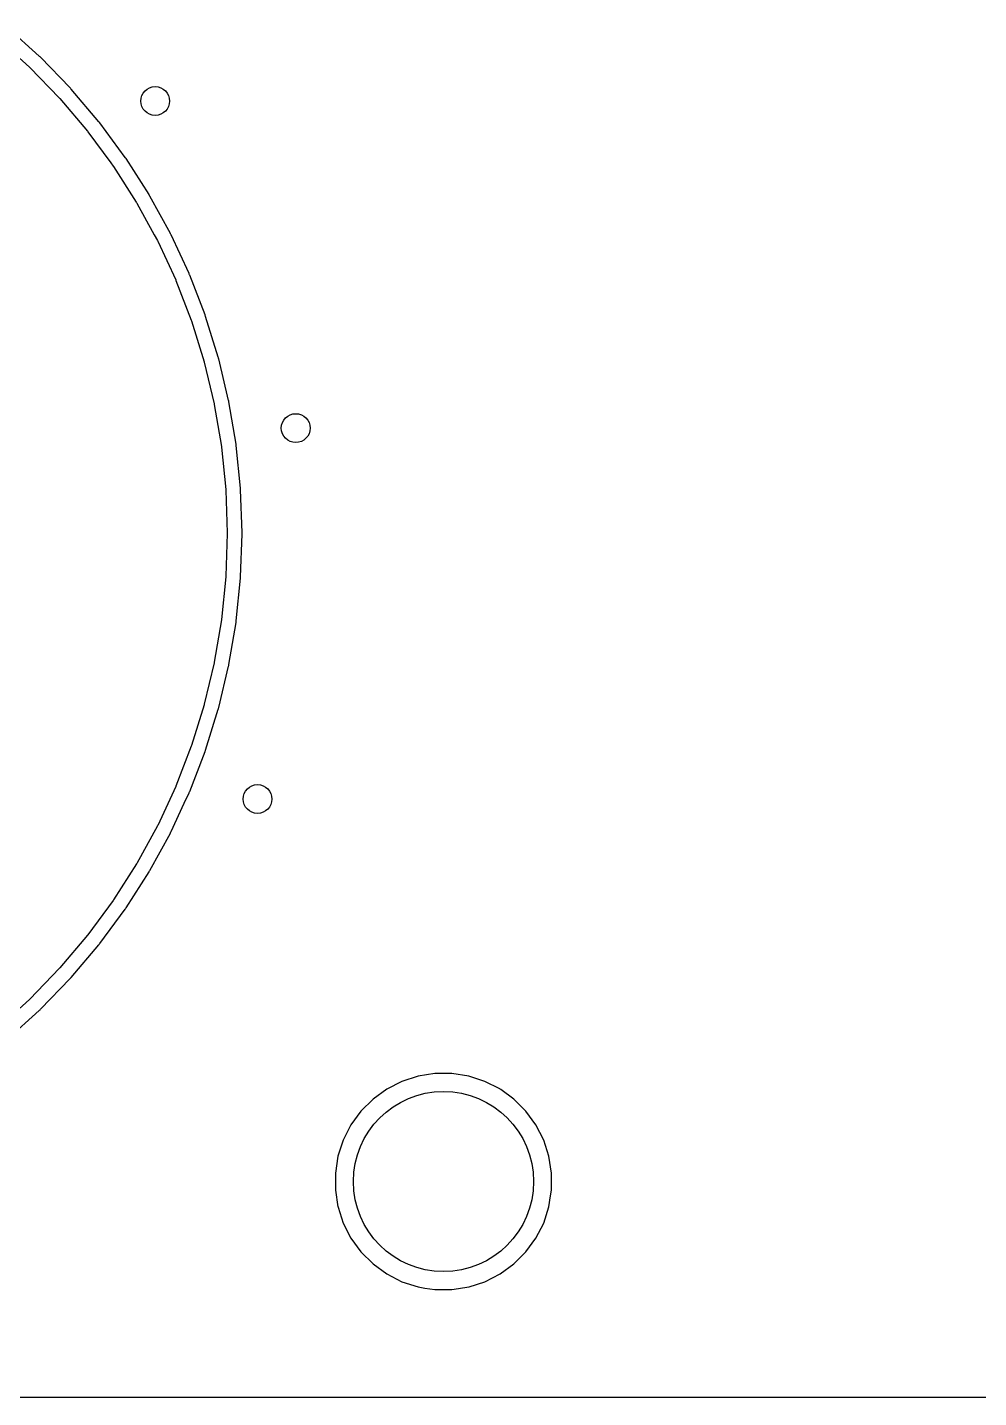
# Model space of a CAD drawing. Header units: inches. Extents: x 0.79 to 7.64, y -5.35 to -0.98.
# Drawn here: x 1.505 to 2.025, y -5.354 to -4.605 of the extents above; entities that cross this region are included whole.
import ezdxf

# ---------------------------------------------------------------- set-up
doc = ezdxf.new("R2010")
doc.units = ezdxf.units.IN
doc.header["$MEASUREMENT"] = 0
doc.layers.add('BLACK', color=250, linetype='CONTINUOUS')

msp = doc.modelspace()

# ---------------------------------------------------------------- linework, layer by layer
at = {"layer": 'BLACK', "linetype": 'CONTINUOUS'}
for p, q in [((1.51148, -4.62108), (1.49416, -4.60541)), ((1.48873, -4.61141), (1.50605, -4.62708)), ((1.50605, -4.62708), (1.50628, -4.62731)), ((1.50628, -4.62731), (1.52252, -4.64409)), ((1.51167, -4.62126), (1.51148, -4.62108)), ((1.51148, -4.62108), (1.51148, -4.62108)), ((1.51148, -4.62108), (1.51148, -4.62108)), ((1.51191, -4.62149), (1.51167, -4.62126)), ((1.51167, -4.62126), (1.51167, -4.62126)), ((1.5121, -4.62168), (1.51191, -4.62149)), ((1.52833, -4.63847), (1.5121, -4.62168)), ((1.5121, -4.62168), (1.5121, -4.62168)), ((1.5121, -4.62168), (1.5121, -4.62168)), ((1.52852, -4.63867), (1.52833, -4.63847)), ((1.52833, -4.63847), (1.52833, -4.63847)), ((1.52874, -4.63891), (1.52852, -4.63867)), ((1.52892, -4.63911), (1.52874, -4.63891)), ((1.52874, -4.63891), (1.52874, -4.63891)), ((1.54399, -4.65695), (1.52892, -4.63911)), ((1.52252, -4.64409), (1.52274, -4.64433)), ((1.52274, -4.64433), (1.53782, -4.66217)), ((1.54412, -4.6571), (1.54399, -4.65695)), ((1.54417, -4.65715), (1.54412, -4.6571)), ((1.54437, -4.65741), (1.54417, -4.65715)), ((1.54453, -4.65763), (1.54437, -4.65741)), ((1.55839, -4.67643), (1.54453, -4.65763)), ((1.54453, -4.65763), (1.54453, -4.65763)), ((1.53782, -4.66217), (1.53802, -4.66242)), ((1.53802, -4.66242), (1.55057, -4.67946)), ((1.55057, -4.67946), (1.55187, -4.68123)), ((1.55854, -4.67665), (1.55839, -4.67643)), ((1.55866, -4.67682), (1.55854, -4.67665)), ((1.55873, -4.67692), (1.55866, -4.67682)), ((1.55886, -4.67712), (1.55873, -4.67692)), ((1.55888, -4.67714), (1.55886, -4.67712)), ((1.57144, -4.69683), (1.55888, -4.67714)), ((1.55187, -4.68123), (1.55206, -4.68149)), ((1.55206, -4.68149), (1.56446, -4.70093)), ((1.56446, -4.70093), (1.56462, -4.70118)), ((1.56462, -4.70118), (1.56479, -4.70146)), ((1.56479, -4.70146), (1.57425, -4.71873)), ((1.57158, -4.69706), (1.57144, -4.69683)), ((1.57144, -4.69683), (1.57144, -4.69683)), ((1.57175, -4.69734), (1.57158, -4.69706)), ((1.57188, -4.69757), (1.57175, -4.69734)), ((1.58311, -4.71805), (1.57188, -4.69757)), ((1.58321, -4.71825), (1.58311, -4.71805)), ((1.57425, -4.71873), (1.57601, -4.72194)), ((1.57601, -4.72194), (1.57616, -4.72223)), ((1.57616, -4.72223), (1.58599, -4.74341)), ((1.58323, -4.71829), (1.58321, -4.71825)), ((1.58338, -4.71858), (1.58323, -4.71829)), ((1.5835, -4.71883), (1.58338, -4.71858)), ((1.59333, -4.74001), (1.5835, -4.71883)), ((1.59344, -4.74026), (1.59333, -4.74001)), ((1.59333, -4.74001), (1.59333, -4.74001)), ((1.59356, -4.74056), (1.59344, -4.74026)), ((1.58599, -4.74341), (1.58612, -4.74372)), ((1.58612, -4.74372), (1.59451, -4.76551)), ((1.59367, -4.74081), (1.59356, -4.74056)), ((1.60206, -4.7626), (1.59367, -4.74081)), ((1.60213, -4.76278), (1.60206, -4.7626)), ((1.60215, -4.76285), (1.60213, -4.76278)), ((1.60226, -4.76316), (1.60215, -4.76285)), ((1.59451, -4.76551), (1.59462, -4.76582)), ((1.59462, -4.76582), (1.60154, -4.78812)), ((1.60234, -4.76342), (1.60226, -4.76316)), ((1.60226, -4.76316), (1.60226, -4.76316)), ((1.60226, -4.76316), (1.60226, -4.76316)), ((1.60926, -4.78572), (1.60234, -4.76342)), ((1.60154, -4.78812), (1.60162, -4.78844)), ((1.60162, -4.78844), (1.60704, -4.81115)), ((1.60934, -4.78598), (1.60926, -4.78572)), ((1.60942, -4.7863), (1.60934, -4.78598)), ((1.60949, -4.78656), (1.60942, -4.7863)), ((1.61491, -4.80928), (1.60949, -4.78656)), ((1.60949, -4.78656), (1.60949, -4.78656)), ((1.60949, -4.78656), (1.60949, -4.78656)), ((1.60704, -4.81115), (1.6071, -4.81147)), ((1.6071, -4.81147), (1.61098, -4.8345)), ((1.61496, -4.80954), (1.61491, -4.80928)), ((1.61503, -4.80986), (1.61496, -4.80954)), ((1.61508, -4.81013), (1.61503, -4.80986)), ((1.61896, -4.83316), (1.61508, -4.81013)), ((1.61098, -4.8345), (1.61103, -4.83482)), ((1.61103, -4.83482), (1.61337, -4.85806)), ((1.619, -4.83342), (1.61896, -4.83316)), ((1.61905, -4.83375), (1.619, -4.83342)), ((1.61908, -4.83401), (1.61905, -4.83375)), ((1.62142, -4.85725), (1.61908, -4.83401)), ((1.61337, -4.85806), (1.61339, -4.85839)), ((1.61339, -4.85839), (1.61417, -4.88173)), ((1.62144, -4.85752), (1.62142, -4.85725)), ((1.62146, -4.85785), (1.62144, -4.85752)), ((1.62147, -4.85812), (1.62146, -4.85785)), ((1.62225, -4.88146), (1.62147, -4.85812)), ((1.61417, -4.88205), (1.61339, -4.90539)), ((1.61417, -4.88173), (1.61417, -4.88205)), ((1.62147, -4.90566), (1.62225, -4.88232)), ((1.62226, -4.88173), (1.62225, -4.88146)), ((1.62225, -4.88232), (1.62226, -4.88205)), ((1.62226, -4.88205), (1.62226, -4.88173)), ((1.61337, -4.90572), (1.61103, -4.92895)), ((1.61339, -4.90539), (1.61337, -4.90572)), ((1.61908, -4.92976), (1.62142, -4.90653)), ((1.62142, -4.90653), (1.62144, -4.90626)), ((1.62144, -4.90626), (1.62146, -4.90593)), ((1.62146, -4.90593), (1.62147, -4.90566)), ((1.61098, -4.92928), (1.6071, -4.95231)), ((1.61103, -4.92895), (1.61098, -4.92928)), ((1.61508, -4.95365), (1.61896, -4.93062)), ((1.61896, -4.93062), (1.619, -4.93036)), ((1.619, -4.93036), (1.61905, -4.93003)), ((1.61905, -4.93003), (1.61908, -4.92976)), ((1.60704, -4.95263), (1.60162, -4.97534)), ((1.6071, -4.95231), (1.60704, -4.95263)), ((1.60949, -4.97722), (1.61491, -4.9545)), ((1.61491, -4.9545), (1.61496, -4.95424)), ((1.61496, -4.95424), (1.61503, -4.95392)), ((1.61503, -4.95392), (1.61508, -4.95365)), ((1.60154, -4.97566), (1.59462, -4.99796)), ((1.60162, -4.97534), (1.60154, -4.97566)), ((1.60234, -5.00036), (1.60926, -4.97806)), ((1.60926, -4.97806), (1.60934, -4.9778)), ((1.60934, -4.9778), (1.60942, -4.97748)), ((1.60942, -4.97748), (1.60949, -4.97722)), ((1.59451, -4.99827), (1.58612, -5.02006)), ((1.59462, -4.99796), (1.59451, -4.99827)), ((1.60117, -5.00349), (1.60206, -5.00118)), ((1.60206, -5.00118), (1.60215, -5.00093)), ((1.60215, -5.00093), (1.60226, -5.00062)), ((1.60226, -5.00062), (1.60234, -5.00036)), ((1.59367, -5.02297), (1.60117, -5.00349)), ((1.58599, -5.02036), (1.57616, -5.04155)), ((1.58612, -5.02006), (1.58599, -5.02036)), ((1.5907, -5.02944), (1.59333, -5.02377)), ((1.59333, -5.02377), (1.59344, -5.02352)), ((1.59333, -5.02377), (1.59333, -5.02377)), ((1.59344, -5.02352), (1.59356, -5.02322)), ((1.59356, -5.02322), (1.59367, -5.02297)), ((1.5835, -5.04495), (1.5907, -5.02944)), ((1.57601, -5.04184), (1.56479, -5.06232)), ((1.57188, -5.06621), (1.58311, -5.04573)), ((1.57616, -5.04155), (1.57601, -5.04184)), ((1.58311, -5.04573), (1.58323, -5.04549)), ((1.58323, -5.04549), (1.58338, -5.0452)), ((1.58338, -5.0452), (1.5835, -5.04495)), ((1.56479, -5.06232), (1.56462, -5.0626)), ((1.56462, -5.0626), (1.55206, -5.08228)), ((1.55887, -5.08664), (1.57144, -5.06695)), ((1.57144, -5.06695), (1.57158, -5.06672)), ((1.57158, -5.06672), (1.57175, -5.06644)), ((1.57175, -5.06644), (1.57188, -5.06621)), ((1.55187, -5.08255), (1.53802, -5.10135)), ((1.55206, -5.08228), (1.55187, -5.08255)), ((1.54453, -5.10615), (1.55838, -5.08735)), ((1.55838, -5.08735), (1.55854, -5.08713)), ((1.55854, -5.08713), (1.55873, -5.08686)), ((1.55873, -5.08686), (1.55887, -5.08664)), ((1.53782, -5.10161), (1.52274, -5.11944)), ((1.52892, -5.12467), (1.54399, -5.10683)), ((1.53802, -5.10135), (1.53782, -5.10161)), ((1.54399, -5.10683), (1.54417, -5.10662)), ((1.54417, -5.10662), (1.54437, -5.10637)), ((1.54437, -5.10637), (1.54453, -5.10615)), ((1.52252, -5.11969), (1.50628, -5.13647)), ((1.52274, -5.11944), (1.52252, -5.11969)), ((1.5121, -5.1421), (1.52833, -5.12531)), ((1.52833, -5.12531), (1.52852, -5.12511)), ((1.52852, -5.12511), (1.52874, -5.12487)), ((1.52874, -5.12487), (1.52892, -5.12467)), ((1.50605, -5.1367), (1.48873, -5.15237)), ((1.50628, -5.13647), (1.50605, -5.1367)), ((1.49416, -5.15837), (1.51148, -5.1427)), ((1.51148, -5.1427), (1.51167, -5.14252)), ((1.51167, -5.14252), (1.51191, -5.14229)), ((1.51191, -5.14229), (1.5121, -5.1421)), ((1.70961, -5.18147), (1.70132, -5.1857)), ((1.71845, -5.1786), (1.70961, -5.18147)), ((1.72763, -5.17715), (1.71845, -5.1786)), ((1.73693, -5.17715), (1.72763, -5.17715)), ((1.72763, -5.17715), (1.72763, -5.17715)), ((1.72763, -5.17715), (1.72763, -5.17715)), ((1.74612, -5.1786), (1.73693, -5.17715)), ((1.73693, -5.17715), (1.73693, -5.17715)), ((1.73693, -5.17715), (1.73693, -5.17715)), ((1.75496, -5.18147), (1.74612, -5.1786)), ((1.76306, -5.1856), (1.75496, -5.18147)), ((1.70132, -5.1857), (1.6938, -5.19116)), ((1.76325, -5.1857), (1.76306, -5.1856)), ((1.76306, -5.1856), (1.76306, -5.1856)), ((1.76358, -5.18594), (1.76325, -5.1857)), ((1.76325, -5.1857), (1.76325, -5.1857)), ((1.76325, -5.1857), (1.76325, -5.1857)), ((1.77077, -5.19116), (1.76358, -5.18594)), ((1.76358, -5.18594), (1.76358, -5.18594)), ((1.6938, -5.19116), (1.68722, -5.19774)), ((1.77734, -5.19774), (1.77077, -5.19116)), ((1.77077, -5.19116), (1.77077, -5.19116)), ((1.77077, -5.19116), (1.77077, -5.19116)), ((1.68722, -5.19774), (1.68176, -5.20526)), ((1.78281, -5.20526), (1.77734, -5.19774)), ((1.68176, -5.20526), (1.67754, -5.21354)), ((1.78703, -5.21354), (1.78281, -5.20526)), ((1.67754, -5.21354), (1.67466, -5.22239)), ((1.7899, -5.22239), (1.78703, -5.21354)), ((1.67466, -5.22239), (1.67321, -5.23157)), ((1.79136, -5.23157), (1.7899, -5.22239)), ((1.7899, -5.22239), (1.7899, -5.22239)), ((1.7899, -5.22239), (1.7899, -5.22239)), ((1.67321, -5.23157), (1.67321, -5.24087)), ((1.79136, -5.24087), (1.79136, -5.23157)), ((1.67321, -5.24087), (1.67466, -5.25005)), ((1.79084, -5.24411), (1.79136, -5.24087)), ((1.7899, -5.25005), (1.79084, -5.24411)), ((1.67466, -5.25005), (1.67468, -5.25011)), ((1.67468, -5.25011), (1.6747, -5.25018)), ((1.6747, -5.25018), (1.67754, -5.2589)), ((1.78703, -5.2589), (1.7899, -5.25005)), ((1.67754, -5.2589), (1.67754, -5.2589)), ((1.67754, -5.2589), (1.67754, -5.2589)), ((1.67754, -5.2589), (1.67754, -5.2589)), ((1.67754, -5.2589), (1.68176, -5.26718)), ((1.78281, -5.26718), (1.78703, -5.2589)), ((1.68176, -5.26718), (1.68722, -5.27471)), ((1.77734, -5.27471), (1.78281, -5.26718)), ((1.68722, -5.27471), (1.6938, -5.28128)), ((1.77077, -5.28128), (1.77734, -5.27471)), ((1.6938, -5.28128), (1.70132, -5.28675)), ((1.70132, -5.28675), (1.70961, -5.29097)), ((1.75496, -5.29097), (1.76325, -5.28675)), ((1.76325, -5.28675), (1.77077, -5.28128)), ((1.70961, -5.29097), (1.71845, -5.29384)), ((1.71845, -5.29384), (1.71845, -5.29384)), ((1.71845, -5.29384), (1.71845, -5.29384)), ((1.71845, -5.29384), (1.72212, -5.29442)), ((1.72212, -5.29442), (1.72763, -5.2953)), ((1.74058, -5.29472), (1.74612, -5.29384)), ((1.74612, -5.29384), (1.74622, -5.29382)), ((1.74612, -5.29384), (1.74612, -5.29384)), ((1.74612, -5.29384), (1.74612, -5.29384)), ((1.74612, -5.29384), (1.74612, -5.29384)), ((1.74612, -5.29384), (1.74612, -5.29384)), ((1.74622, -5.29382), (1.74641, -5.29375)), ((1.74641, -5.29375), (1.75496, -5.29097)), ((1.72763, -5.2953), (1.73693, -5.2953)), ((1.73693, -5.2953), (1.74058, -5.29472)), ((1.73693, -5.2953), (1.73693, -5.2953)), ((7.44069, -5.35431), (0.98451, -5.35431))]:
    msp.add_line(p, q, dxfattribs=at)
at = {"layer": 'BLACK'}
for centre, radius in [((1.5748, -4.64567), 0.00787), ((1.65157, -4.82441), 0.00787), ((1.63071, -5.02717), 0.00787), ((1.73228, -5.23622), 0.04921), ((1.73228, -5.23622), 0.04921)]:
    msp.add_circle(centre, radius, dxfattribs=at)
at = {"layer": 'WHITE'}
for centre in [(1.5748, -4.64567), (1.65157, -4.82441), (1.63071, -5.02717)]:
    msp.add_circle(centre, 0.00787, dxfattribs=at)

doc.saveas('drawing.dxf')
